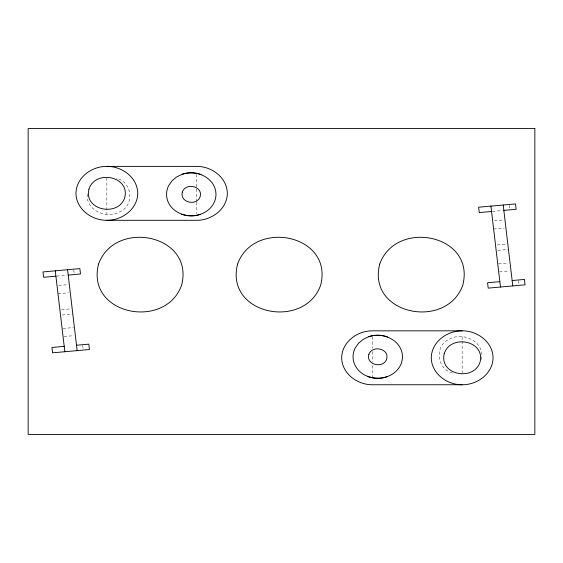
<?xml version="1.0" encoding="UTF-8"?>
<svg xmlns="http://www.w3.org/2000/svg" width="563" height="563" viewBox="0 0 563 563"><rect width="100%" height="100%" fill="white"/><g stroke="black" fill="none" stroke-linecap="round" stroke-linejoin="round"><path stroke-width="0.42" stroke-dasharray="2.81 2.11" d="M87.237 194.059C85.576 210.266 106.449 219.296 119.433 212.033C134.867 205.755 132.495 181.87 116.457 178.267M481.407 359.518C485.644 342.417 463.349 331.164 449.584 339.102C433.348 345.766 437.162 370.679 454.052 373.403M492.365 211.406L502.203 210.52M494.307 220.823L504.145 219.936M493.624 229.014L504.279 228.057M56.729 276.116L66.561 275.23M497.171 244.954L507.003 244.068M58.672 285.525L68.503 284.639M497.805 250.324L508.459 249.36M57.982 293.717L68.637 292.76M498.572 263.801L508.403 262.914M61.529 309.664L71.367 308.777M499.522 271.852L509.36 270.965M62.162 315.027L72.817 314.063M62.936 328.51L73.584 327.546M63.886 336.554L73.718 335.668M509.445 205.221L509.895 209.056M518.389 280.761L518.84 284.589M73.802 269.93L74.168 272.992M82.747 345.464L83.204 349.299M462.16 336.773L462.16 340.249M462.16 341.115L462.16 373.248M372.565 336.744L372.565 348.082M372.565 351.565L372.565 362.03M372.565 365.514L372.565 376.851M196.452 174.284L196.452 188.232M196.452 189.105L196.452 201.315M196.452 202.18L196.452 213.518M106.85 177.887L106.85 214.355"/><path stroke-width="0.84" d="M182.102 174.319L176.472 177.071L171.849 180.997L168.548 185.839A19.072 19.072 0 0 0 168.295 202.342C176.627 219.992 205.199 220.246 213.968 202.863A19.072 19.072 0 0 0 214.221 186.36C208.613 174.776 193.869 170.258 182.102 174.319A28.037 28.037 0 0 1 201.019 174.53M368.596 336.751L362.966 339.503L358.349 343.43L355.049 348.272A19.072 19.072 0 0 0 354.796 364.775C363.128 382.425 391.7 382.678 400.469 365.296A19.072 19.072 0 0 0 400.715 348.793C395.113 337.209 380.37 332.691 368.596 336.751A28.037 28.037 0 0 1 387.513 336.963M106.85 166.381C91.811 166.176 76.181 177.444 75.956 193.341C76.181 209.232 91.811 220.506 106.85 220.302L196.452 220.302C211.498 220.506 227.128 209.232 227.346 193.341C227.128 177.444 211.498 166.176 196.452 166.381L106.85 166.381C121.897 166.176 137.527 177.444 137.752 193.341C137.527 209.232 121.897 220.506 106.85 220.302M462.16 330.833C447.121 330.629 431.483 341.903 431.265 357.794C431.483 373.691 447.121 384.958 462.16 384.754C477.206 384.958 492.836 373.691 493.061 357.794C492.836 341.903 477.206 330.629 462.16 330.833L372.565 330.833C357.519 330.629 341.889 341.903 341.664 357.794C341.889 373.691 357.519 384.958 372.565 384.754L462.16 384.754M491.548 211.484L479.254 212.589L478.62 207.226L515.497 203.905L516.13 209.267L503.843 210.372M55.906 276.187L43.618 277.299L42.978 271.936L79.862 268.607L80.495 273.97L68.2 275.082M499.86 281.655L487.565 282.767L488.198 288.129L525.082 284.808L524.442 279.438L512.154 280.55M64.217 346.365L51.93 347.47L52.563 352.832L89.44 349.51L88.806 344.148L76.512 345.253M503.202 205.009L512.787 285.913M490.915 206.121L500.493 287.024M67.567 269.712L77.145 350.615M55.273 270.824L64.858 351.727M386.915 376.816A28.037 28.037 0 0 1 367.998 376.605M200.414 214.383A28.037 28.037 0 0 1 181.497 214.165M88.947 189.154C83.549 210.675 118.659 217.198 124.761 197.529C130.159 176.001 95.048 169.477 88.947 189.154M182.306 192.257C179.534 202.835 197.31 206.354 200.21 196.445C202.983 185.867 185.206 182.342 182.306 192.257M368.807 354.69C366.034 365.267 383.811 368.786 386.711 358.877C389.483 348.3 371.707 344.781 368.807 354.69M444.256 353.606C438.858 375.134 473.969 381.658 480.07 361.981C485.468 340.46 450.358 333.936 444.256 353.606M98.539 264.124C85.625 314.886 165.473 330.474 181.638 285.117C194.559 234.349 114.704 218.768 98.539 264.124M237.579 264.124C224.658 314.886 304.513 330.474 320.671 285.117C333.592 234.349 253.737 218.768 237.579 264.124M379.701 264.124C366.78 314.886 446.635 330.474 462.8 285.117C475.721 234.349 395.866 218.768 379.701 264.124M534.85 128.582L28.15 128.582L28.15 434.418L534.85 434.418L534.85 128.582"/></g></svg>
